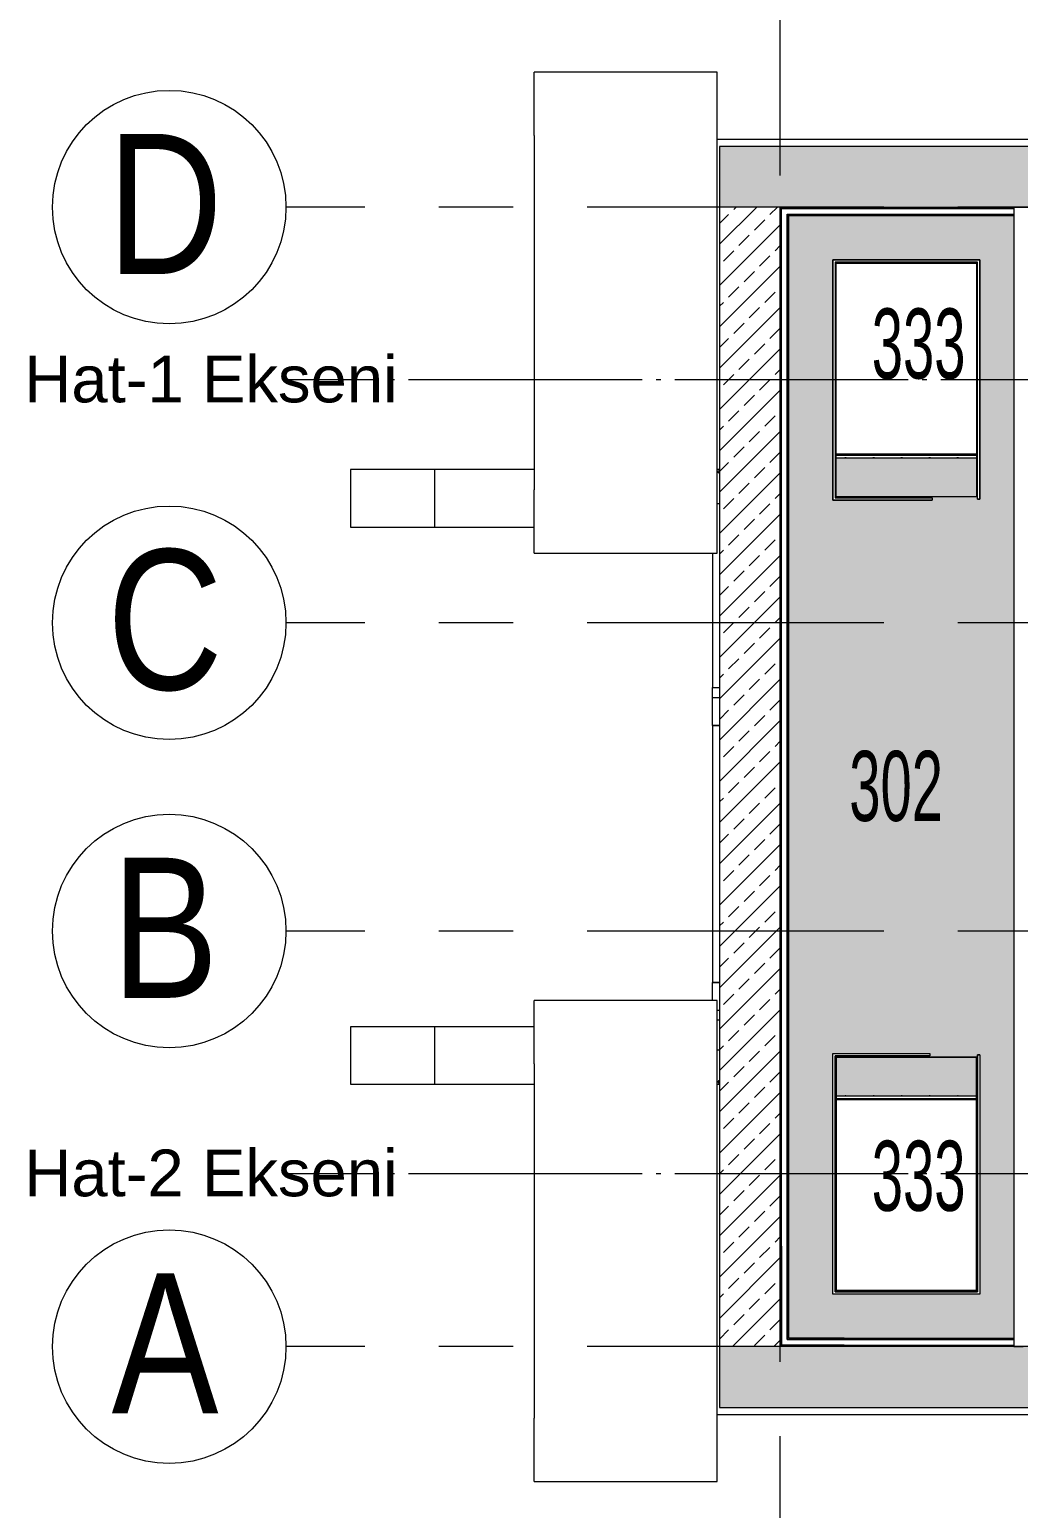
# Model space of a CAD drawing. Header units: metres. Extents: x -201 to 705, y -63 to 42.
# Drawn here: x 233.15 to 254.32, y -24.16 to 7.5 of the extents above; entities that cross this region are included whole.
import ezdxf

# ---------------------------------------------------------------- set-up
doc = ezdxf.new("R2010")
doc.units = ezdxf.units.M
for name, pattern in [('Dash', [3, 1.5, -1.5]), ('Grid Line', [11.1125, 6.35, -1.5875, 1.5875, -1.5875]), ('HAT AKSI', [5.6, 5, -0.3, 0, -0.3])]:
    doc.linetypes.add(name, pattern=pattern)
for name, color, linetype, lineweight in [('A-----NPP', 7, 'Continuous', 9), ('A_AREA', 7, 'Continuous', 9), ('A_GRID', 7, 'Continuous', 9), ('A_GRID_BALOON', 7, 'Continuous', 9), ('A_HANDRAIL', 7, 'Continuous', 9), ('A_HATCH', 7, 'Continuous', 9), ('A_RC', 7, 'Continuous', 9), ('A_TEXT_40', 7, 'Continuous', 9), ('A_WALL', 7, 'Continuous', 9), ('G-PLANOTM', 7, 'Continuous', 9)]:
    doc.layers.add(name, color=color, linetype=linetype, lineweight=lineweight)
doc.styles.add('Arial', font='arial.ttf', dxfattribs={"height": 1})
doc.styles.add('Arial Narrow_1', font='ARIALN.TTF', dxfattribs={"height": 3})
doc.styles.add('Arial Narrow_2', font='ARIALN.TTF', dxfattribs={"width": 0.7, "height": 1.5})
pattern_1 = [(45, (0, 0), (-0.442274, 0.442274), []), (45, (0.4423, 0), (-0.442274, 0.442274), [0.31274, -0.15637])]

# ---------------------------------------------------------------- blocks, each defined once
blk = doc.blocks.new('IC-TKN-M7-S22-000-10-A1-32-K-T-6C-200_rvt-2-_7_76 _10_76_ BİLET HOLÜ _FFL__ANAHTAR PLAN')
at = {"layer": 'A_HATCH', "true_color": 0x787878}
h = blk.add_hatch(dxfattribs=at)
h.set_pattern_fill('FP_3', color=8, style=0, pattern_type=2)
h.set_pattern_definition(pattern_1)
h.paths.add_polyline_path([(-125.85, 3.7), (-125.85, 5), (-186.5, 5), (-186.5, 3.7), (-127.058, 3.7)])
h = blk.add_hatch(dxfattribs=at)
h.set_pattern_fill('FP_3', color=8, style=0, pattern_type=2)
h.set_pattern_definition(pattern_1)
h.paths.add_polyline_path([(-185.753, -20.7), (-185.2, -20.7), (-185.2, 3.7), (-186.5, 3.7), (-186.5, -20.7)])
h = blk.add_hatch(dxfattribs=at)
h.set_pattern_fill('FP_3', color=8, style=0, pattern_type=2)
h.set_pattern_definition(pattern_1)
h.paths.add_polyline_path([(-164.65, -22), (-125.85, -22), (-125.85, -20.7), (-186.5, -20.7), (-186.5, -22), (-170.002, -22)])
at = {"layer": 'A-----NPP'}
for p, q in [((-186.55, 6.589), (-190.473, 6.589)), ((-190.473, 5.232), (-190.473, 6.589)), ((-186.55, 5.232), (-186.55, 6.589)), ((-190.473, 5.232), (-190.473, -2.354)), ((-186.55, -2.354), (-186.55, 5.232)), ((-125.795, 5.15), (-186.55, 5.15)), ((-190.473, -3.711), (-190.473, -2.354)), ((-186.55, -3.711), (-186.55, -2.354)), ((-190.473, -3.711), (-186.55, -3.711)), ((-186.65, -3.71), (-186.65, -6.588)), ((-186.65, -6.588), (-186.5, -6.588)), ((-186.65, -6.8), (-186.65, -6.588)), ((-186.65, -6.588), (-186.5, -6.588)), ((-186.65, -7.4), (-186.65, -6.8)), ((-186.65, -6.8), (-186.5, -6.8)), ((-186.5, -7.4), (-186.65, -7.4)), ((-186.65, -7.4), (-186.65, -12.9)), ((-186.65, -7.4), (-186.5, -7.4)), ((-186.65, -12.9), (-186.5, -12.9)), ((-186.65, -13.29), (-186.65, -12.9)), ((-186.5, -12.9), (-186.65, -12.9)), ((-186.55, -13.289), (-190.473, -13.289)), ((-190.473, -14.646), (-190.473, -13.289)), ((-186.55, -14.646), (-186.55, -13.289)), ((-186.5, -13.5), (-186.55, -13.5)), ((-186.5, -13.712), (-186.55, -13.712)), ((-186.5, -13.712), (-186.55, -13.712)), ((-190.473, -14.646), (-190.473, -22.232)), ((-186.55, -22.232), (-186.55, -14.646)), ((-186.55, -22.15), (-125.751, -22.15)), ((-190.473, -23.589), (-190.473, -22.232)), ((-186.55, -23.589), (-186.55, -22.232)), ((-190.473, -23.589), (-186.55, -23.589))]:
    blk.add_line(p, q, dxfattribs=at)
at = {"layer": 'A_WALL', "lineweight": 18}
for p, q in [((-125.85, 5), (-186.5, 5)), ((-186.5, 5), (-186.5, 3.7)), ((-186.5, 3.7), (-186.5, -20.7)), ((-185.2, 3.7), (-125.85, 3.7)), ((-185.2, -20.7), (-185.2, 3.7)), ((-186.5, -20.7), (-186.5, -22)), ((-125.85, -20.7), (-185.2, -20.7)), ((-186.5, -22), (-125.85, -22))]:
    blk.add_line(p, q, dxfattribs=at)
blk = doc.blocks.new('Top Rail Type - Top Rail_Internal_-3551854-_7_76 _10_76_ BİLET HOLÜ _FFL__ANAHTAR PLAN')
at = {"layer": 'A_HANDRAIL'}
for p, q in [((-184.074, 2.575), (-180.924, 2.575)), ((-184.074, -2.575), (-184.074, 2.575)), ((-180.924, 2.575), (-180.924, -2.55)), ((-180.974, 2.525), (-184.024, 2.525)), ((-184.024, 2.525), (-184.024, -2.525)), ((-180.974, -2.55), (-180.974, 2.525)), ((-184.024, -2.525), (-181.949, -2.525)), ((-181.949, -2.525), (-181.949, -2.575)), ((-181.949, -2.575), (-184.074, -2.575)), ((-180.924, -2.55), (-180.974, -2.55))]:
    blk.add_line(p, q, dxfattribs=at)
blk = doc.blocks.new('Top Rail Type - Top Rail_Internal_-V132-_7_76 _10_76_ BİLET HOLÜ _FFL__ANAHTAR PLAN')
at = {"layer": 'A_HANDRAIL'}
for p, q in [((-184.074, 2.575), (-184.074, -2.575)), ((-180.924, 2.575), (-184.074, 2.575)), ((-180.924, -2.55), (-180.924, 2.575)), ((-184.024, 2.525), (-184.024, -2.525)), ((-180.974, 2.525), (-184.024, 2.525)), ((-180.974, -2.55), (-180.974, 2.525)), ((-184.024, -2.525), (-181.949, -2.525)), ((-181.949, -2.525), (-181.949, -2.575)), ((-184.074, -2.575), (-181.949, -2.575)), ((-180.974, -2.55), (-180.924, -2.55))]:
    blk.add_line(p, q, dxfattribs=at)
blk = doc.blocks.new('Top Rail Type - Top Rail_Internal_-3551876-_7_76 _10_76_ BİLET HOLÜ _FFL__ANAHTAR PLAN')
at = {"layer": 'A_HANDRAIL'}
for p, q in [((-184.074, -19.575), (-184.074, -14.425)), ((-184.074, -14.425), (-181.999, -14.425)), ((-184.024, -14.475), (-184.024, -19.525)), ((-181.999, -14.475), (-184.024, -14.475)), ((-181.999, -14.425), (-181.999, -14.475)), ((-180.974, -14.45), (-180.924, -14.45)), ((-180.974, -19.525), (-180.974, -14.45)), ((-180.924, -14.45), (-180.924, -19.575)), ((-180.924, -19.575), (-184.074, -19.575)), ((-184.024, -19.525), (-180.974, -19.525))]:
    blk.add_line(p, q, dxfattribs=at)
blk = doc.blocks.new('Top Rail Type - Top Rail_Internal_-V133-_7_76 _10_76_ BİLET HOLÜ _FFL__ANAHTAR PLAN')
at = {"layer": 'A_HANDRAIL'}
for p, q in [((-184.074, -14.425), (-181.999, -14.425)), ((-184.074, -19.575), (-184.074, -14.425)), ((-184.024, -14.475), (-181.999, -14.475)), ((-184.024, -19.525), (-184.024, -14.475)), ((-181.999, -14.425), (-181.999, -14.475)), ((-180.924, -14.45), (-180.974, -14.45)), ((-180.974, -14.45), (-180.974, -19.525)), ((-180.924, -14.45), (-180.924, -19.575)), ((-180.924, -19.575), (-184.074, -19.575)), ((-180.974, -19.525), (-184.024, -19.525))]:
    blk.add_line(p, q, dxfattribs=at)
blk = doc.blocks.new('Railing - 50 x 12mm-V149-_7_76 _10_76_ BİLET HOLÜ _FFL__ANAHTAR PLAN')
at = {"layer": 'A-----NPP'}
for start, end in [(150, 180), (150, 180), (180, 210), (180, 210), (360, 30), (15, 30), (330, 360), (330, 360)]:
    blk.add_arc((0, 0), 0.03, start, end, dxfattribs=at)
blk = doc.blocks.new('Railing - 50 x 12mm-V150-_7_76 _10_76_ BİLET HOLÜ _FFL__ANAHTAR PLAN')
at = {"layer": 'A-----NPP'}
for start, end in [(180, 360), (180, 210), (225, 285), (300, 360)]:
    blk.add_arc((0, 0), 0.03, start, end, dxfattribs=at)
blk = doc.blocks.new('Railing - Railing-3772816-_7_76 _10_76_ BİLET HOLÜ _FFL__ANAHTAR PLAN')
at = {"extrusion": (0, 0, -1), "zscale": -1}
for name, p, rotation in [('Railing - 50 x 12mm-V149-_7_76 _10_76_ BİLET HOLÜ _FFL__ANAHTAR PLAN', (183.8, -1.64), 90.00000000000146), ('Railing - 50 x 12mm-V149-_7_76 _10_76_ BİLET HOLÜ _FFL__ANAHTAR PLAN', (183.2, -1.64), 90.00000000000146), ('Railing - 50 x 12mm-V149-_7_76 _10_76_ BİLET HOLÜ _FFL__ANAHTAR PLAN', (182.6, -1.64), 90.00000000000146), ('Railing - 50 x 12mm-V149-_7_76 _10_76_ BİLET HOLÜ _FFL__ANAHTAR PLAN', (182, -1.64), 90.00000000000146), ('Railing - 50 x 12mm-V149-_7_76 _10_76_ BİLET HOLÜ _FFL__ANAHTAR PLAN', (181.4, -1.64), 90.00000000000146), ('Railing - 50 x 12mm-V150-_7_76 _10_76_ BİLET HOLÜ _FFL__ANAHTAR PLAN', (186.5, -1.969), 89.9999999999998)]:
    blk.add_blockref(name, p, dxfattribs=dict(at, rotation=rotation))
blk = doc.blocks.new('Top Rail Type - Top Rail_Internal_-3772819-_7_76 _10_76_ BİLET HOLÜ _FFL__ANAHTAR PLAN')
at = {"layer": 'A-----NPP'}
for p, q in [((-181, -1.615), (-184, -1.615)), ((-184, -1.665), (-181, -1.665)), ((-186.5, -1.944), (-186.5, -1.956)), ((-186.5, -1.981), (-186.5, -1.994))]:
    blk.add_line(p, q, dxfattribs=at)
blk = doc.blocks.new('Railing - 50 x 12mm-V151-_7_76 _10_76_ BİLET HOLÜ _FFL__ANAHTAR PLAN')
at = {"layer": 'A-----NPP'}
for start, end in [(150, 180), (150, 180), (180, 210), (180, 210), (360, 30), (15, 30), (330, 360), (330, 360)]:
    blk.add_arc((0, 0), 0.03, start, end, dxfattribs=at)
blk = doc.blocks.new('Railing - 50 x 12mm-V152-_7_76 _10_76_ BİLET HOLÜ _FFL__ANAHTAR PLAN')
at = {"layer": 'A-----NPP'}
for start, end in [(180, 360), (180, 210), (225, 285), (300, 360)]:
    blk.add_arc((0, 0), 0.03, start, end, dxfattribs=at)
blk = doc.blocks.new('Railing - Railing-3772863-_7_76 _10_76_ BİLET HOLÜ _FFL__ANAHTAR PLAN')
for name, p, rotation in [('Railing - 50 x 12mm-V152-_7_76 _10_76_ BİLET HOLÜ _FFL__ANAHTAR PLAN', (-186.5, -15.031), 270.0000000000002), ('Railing - 50 x 12mm-V151-_7_76 _10_76_ BİLET HOLÜ _FFL__ANAHTAR PLAN', (-183.8, -15.36), 270.0000000000018), ('Railing - 50 x 12mm-V151-_7_76 _10_76_ BİLET HOLÜ _FFL__ANAHTAR PLAN', (-183.2, -15.36), 270.0000000000018), ('Railing - 50 x 12mm-V151-_7_76 _10_76_ BİLET HOLÜ _FFL__ANAHTAR PLAN', (-182.6, -15.36), 270.0000000000018), ('Railing - 50 x 12mm-V151-_7_76 _10_76_ BİLET HOLÜ _FFL__ANAHTAR PLAN', (-182, -15.36), 270.0000000000018), ('Railing - 50 x 12mm-V151-_7_76 _10_76_ BİLET HOLÜ _FFL__ANAHTAR PLAN', (-181.4, -15.36), 270.0000000000018)]:
    blk.add_blockref(name, p, dxfattribs=dict(rotation=rotation))
blk = doc.blocks.new('Top Rail Type - Top Rail_Internal_-3772866-_7_76 _10_76_ BİLET HOLÜ _FFL__ANAHTAR PLAN')
at = {"layer": 'A-----NPP'}
for p, q in [((-186.5, -15.006), (-186.5, -15.019)), ((-186.5, -15.044), (-186.5, -15.056)), ((-181, -15.335), (-184, -15.335)), ((-184, -15.385), (-181, -15.385))]:
    blk.add_line(p, q, dxfattribs=at)
blk = doc.blocks.new('Grid - Aks Sembolü-236857-_7_76 _10_76_ BİLET HOLÜ _FFL__ANAHTAR PLAN')
at = {"layer": 'A_GRID_BALOON', "color": 253, "true_color": 0xaaaaaa}
blk.add_circle((0, 0), 0.005, dxfattribs=at)

msp = doc.modelspace()

# ---------------------------------------------------------------- hatches: boundary and pattern name
at = {"layer": 'A_AREA', "true_color": 0xffff80}
h = msp.add_hatch(color=51, dxfattribs=at)
h.paths.add_polyline_path([(250.424, -20.52), (254.224, -20.52), (254.224, 3.52), (249.404, 3.52), (249.404, -20.52)])
h.paths.add_polyline_path([(250.583, -19.575), (250.351, -19.574), (250.351, -14.425), (252.426, -14.425), (252.426, -14.475), (250.401, -14.475), (250.401, -19.525), (253.451, -19.525), (253.451, -14.45), (253.501, -14.45), (253.501, -19.575), (250.704, -19.575)])
h.paths.add_polyline_path([(250.558, -19.5), (250.424, -19.5), (250.426, -14.5), (253.424, -14.5), (253.424, -19.5)])
h.paths.add_polyline_path([(250.424, -2.575), (250.351, -2.575), (250.351, 2.575), (253.501, 2.575), (253.501, -2.55), (253.451, -2.55), (253.447, 2.525), (250.401, 2.524), (250.401, -2.525), (252.476, -2.525), (252.476, -2.575), (250.546, -2.575)])
h.paths.add_polyline_path([(250.558, -2.5), (250.424, -2.5), (250.426, 2.5), (253.424, 2.499), (253.424, -2.5), (251.171, -2.5)])
h = msp.add_hatch(color=51, dxfattribs=at)
h.paths.add_polyline_path([(250.424, -2.5), (253.424, -2.5), (253.424, -1.665), (250.424, -1.665), (250.424, -2.269)])
h.paths.add_polyline_path([(253.158, -1.615), (253.424, -1.615), (253.424, -1.59), (250.424, -1.59), (250.424, -1.615), (253.046, -1.615)])
h = msp.add_hatch(color=51, dxfattribs=at)
h.paths.add_polyline_path([(252.291, -15.41), (253.424, -15.41), (253.424, -15.385), (250.424, -15.385), (250.424, -15.41), (251.858, -15.41)])
h.paths.add_polyline_path([(250.654, -15.335), (253.424, -15.335), (253.424, -14.5), (250.424, -14.5), (250.424, -15.335), (250.646, -15.335)])

# ---------------------------------------------------------------- linework, layer by layer
at = {"layer": 'A-----NPP'}
for p, q in [((250.424, -1.59), (253.424, -1.59)), ((253.424, -1.59), (250.424, -1.59)), ((240.024, -1.919), (240.024, -3.149)), ((243.951, -1.919), (240.024, -1.919)), ((241.824, -3.149), (241.824, -1.919)), ((247.924, -1.919), (247.874, -1.919)), ((247.874, -2.649), (247.924, -2.649)), ((240.024, -3.149), (243.951, -3.149)), ((240.024, -13.851), (240.024, -15.081)), ((243.951, -13.851), (240.024, -13.851)), ((241.824, -15.081), (241.824, -13.851)), ((247.924, -14.351), (247.874, -14.351)), ((240.024, -15.081), (243.951, -15.081)), ((247.874, -15.081), (247.924, -15.081)), ((250.424, -15.41), (253.424, -15.41)), ((250.424, -15.41), (253.424, -15.41))]:
    msp.add_line(p, q, dxfattribs=at)
at = {"layer": 'A_AREA', "linetype": 'Dash'}
for p, q in [((249.404, 3.52), (254.224, 3.52)), ((250.424, 2.5), (253.424, 2.5)), ((250.424, -2.5), (250.424, 2.5)), ((253.424, 2.5), (253.424, -2.5)), ((253.424, -2.5), (250.424, -2.5)), ((250.424, -14.5), (253.424, -14.5)), ((250.424, -19.5), (250.424, -14.5)), ((253.424, -14.5), (253.424, -19.5)), ((253.424, -19.5), (250.424, -19.5))]:
    msp.add_line(p, q, dxfattribs=at)
at = {"layer": 'A_AREA'}
for p, q in [((253.424, -14.5), (250.424, -14.5)), ((250.424, -14.5), (250.424, -19.5)), ((253.424, -14.5), (250.424, -14.5)), ((250.424, -14.5), (250.424, -19.5)), ((253.424, -19.5), (253.424, -14.5)), ((253.424, -19.5), (253.424, -14.5)), ((250.424, -19.5), (253.424, -19.5)), ((250.424, -19.5), (253.424, -19.5))]:
    msp.add_line(p, q, dxfattribs=at)
at = {"layer": 'A_GRID', "color": 253, "linetype": 'Grid Line', "true_color": 0xaaaaaa}
for p, q in [((249.224, -28.963), (249.224, 13.652)), ((451.464, 3.7), (238.638, 3.7)), ((451.464, -5.2), (238.638, -5.2)), ((451.464, -11.8), (238.638, -11.8)), ((451.464, -20.7), (238.638, -20.7))]:
    msp.add_line(p, q, dxfattribs=at)
at = {"layer": 'A_GRID', "color": 21, "linetype": 'HAT AKSI', "true_color": 0xffaaaa}
for p, q in [((451.464, 0), (238.638, 0)), ((451.464, -17), (238.638, -17))]:
    msp.add_line(p, q, dxfattribs=at)
at = {"layer": 'A_RC'}
for p, q in [((254.224, 3.52), (249.404, 3.52)), ((249.404, 3.52), (249.404, -20.52)), ((250.424, -2.5), (250.424, 2.5)), ((250.424, 2.5), (253.424, 2.5)), ((253.424, 2.5), (253.424, -2.5)), ((253.424, -2.5), (250.424, -2.5)), ((250.424, -19.5), (250.424, -14.5)), ((250.424, -14.5), (253.424, -14.5)), ((253.424, -14.5), (253.424, -19.5)), ((253.424, -19.5), (250.424, -19.5)), ((249.404, -20.52), (254.224, -20.52))]:
    msp.add_line(p, q, dxfattribs=at)
at = {"layer": 'A_WALL', "lineweight": 18}
for p, q in [((254.424, 3.7), (254.224, 3.7)), ((254.224, 3.7), (254.224, -20.7)), ((254.224, -20.7), (254.424, -20.7))]:
    msp.add_line(p, q, dxfattribs=at)
at = {"layer": 'G-PLANOTM'}
for p, q in [((251.161, 3.675), (249.249, 3.675)), ((249.249, 3.675), (249.254, 3.67)), ((249.249, 2.33), (249.249, 3.675)), ((249.254, 3.67), (251.161, 3.67)), ((249.254, 2.33), (249.254, 3.67)), ((249.374, 3.55), (251.161, 3.55)), ((249.374, 3.55), (249.379, 3.545)), ((249.374, 2.33), (249.374, 3.55)), ((249.379, 3.545), (251.161, 3.545)), ((249.379, 3.545), (249.379, 2.33)), ((249.404, 3.52), (251.161, 3.52)), ((249.404, 2.33), (249.404, 3.52)), ((251.161, 3.675), (254.224, 3.675)), ((251.161, 3.67), (254.224, 3.67)), ((251.161, 3.55), (254.224, 3.55)), ((254.224, 3.545), (251.161, 3.545)), ((251.161, 3.52), (254.224, 3.52)), ((249.249, -18.545), (249.249, 2.33)), ((249.254, -18.545), (249.254, 2.33)), ((249.374, -18.545), (249.374, 2.33)), ((249.379, 2.33), (249.379, -18.545)), ((249.404, -18.545), (249.404, 2.33)), ((249.249, -18.545), (249.249, -20.675)), ((249.254, -20.67), (249.254, -18.545)), ((249.374, -20.55), (249.374, -18.545)), ((249.379, -20.545), (249.379, -18.545)), ((249.404, -20.52), (249.404, -18.545)), ((249.374, -20.55), (249.379, -20.545)), ((250.594, -20.55), (249.374, -20.55)), ((249.379, -20.545), (250.594, -20.545)), ((250.594, -20.52), (249.404, -20.52)), ((250.594, -20.52), (254.224, -20.52)), ((250.594, -20.545), (254.224, -20.545)), ((250.594, -20.55), (254.224, -20.55)), ((249.249, -20.675), (249.254, -20.67)), ((250.594, -20.675), (249.249, -20.675)), ((250.594, -20.67), (249.254, -20.67)), ((250.594, -20.67), (254.224, -20.67)), ((254.224, -20.675), (250.594, -20.675))]:
    msp.add_line(p, q, dxfattribs=at)

# ---------------------------------------------------------------- block references
at = {"lineweight": 5}
msp.add_blockref('IC-TKN-M7-S22-000-10-A1-32-K-T-6C-200_rvt-2-_7_76 _10_76_ BİLET HOLÜ _FFL__ANAHTAR PLAN', (434.424, 0), dxfattribs=at)
at = {"layer": 'A-----NPP'}
for name in ['Railing - Railing-3772816-_7_76 _10_76_ BİLET HOLÜ _FFL__ANAHTAR PLAN', 'Top Rail Type - Top Rail_Internal_-3772819-_7_76 _10_76_ BİLET HOLÜ _FFL__ANAHTAR PLAN', 'Railing - Railing-3772863-_7_76 _10_76_ BİLET HOLÜ _FFL__ANAHTAR PLAN', 'Top Rail Type - Top Rail_Internal_-3772866-_7_76 _10_76_ BİLET HOLÜ _FFL__ANAHTAR PLAN']:
    msp.add_blockref(name, (434.424, 0), dxfattribs=at)
at = {"layer": 'A_GRID_BALOON', "color": 253, "true_color": 0xaaaaaa, "xscale": 499.9999999999995, "yscale": 499.9999999999995, "zscale": 499.9999999999995, "rotation": 89.99999999999962}
for p in [(236.138, 3.7), (236.138, -5.2), (236.138, -11.8), (236.138, -20.7)]:
    msp.add_blockref('Grid - Aks Sembolü-236857-_7_76 _10_76_ BİLET HOLÜ _FFL__ANAHTAR PLAN', p, dxfattribs=at)
at = {"layer": 'A_HANDRAIL'}
for name in ['Top Rail Type - Top Rail_Internal_-3551854-_7_76 _10_76_ BİLET HOLÜ _FFL__ANAHTAR PLAN', 'Top Rail Type - Top Rail_Internal_-V132-_7_76 _10_76_ BİLET HOLÜ _FFL__ANAHTAR PLAN', 'Top Rail Type - Top Rail_Internal_-3551876-_7_76 _10_76_ BİLET HOLÜ _FFL__ANAHTAR PLAN', 'Top Rail Type - Top Rail_Internal_-V133-_7_76 _10_76_ BİLET HOLÜ _FFL__ANAHTAR PLAN']:
    msp.add_blockref(name, (434.424, 0), dxfattribs=at)

# ---------------------------------------------------------------- texts
at = {"layer": 'A_GRID_BALOON', "color": 253, "true_color": 0xaaaaaa, "attachment_point": 1}
for s, insert, char_height, width, style in [('\\fArial Narrow|b0|i0|c162|p34|;D', (234.806, 5.269), 3, 3.04641, 'Arial Narrow_1'), ('Hat-1 Ekseni', (233.033, 0.52), 1, 9.94092, 'Arial'), ('\\fArial Narrow|b0|i0|c162|p34|;C', (234.806, -3.631), 3, 3.04641, 'Arial Narrow_1'), ('\\fArial Narrow|b0|i0|c162|p34|;B', (234.904, -10.231), 3, 2.80591, 'Arial Narrow_1'), ('Hat-2 Ekseni', (233.033, -16.48), 1, 9.94092, 'Arial'), ('\\fArial Narrow|b0|i0|c162|p34|;A', (234.904, -19.131), 3, 2.80591, 'Arial Narrow_1')]:
    msp.add_mtext(s, dxfattribs=dict(at, insert=insert, char_height=char_height, width=width, style=style))
at = {"layer": 'A_TEXT_40', "char_height": 1.5, "width": 2.44114, "attachment_point": 1, "style": 'Arial Narrow_2'}
for s, insert in [('333', (251.184, 1.53)), ('302', (250.702, -7.943)), ('333', (251.184, -16.291))]:
    msp.add_mtext(s, dxfattribs=dict(at, insert=insert))

doc.saveas('drawing.dxf')
